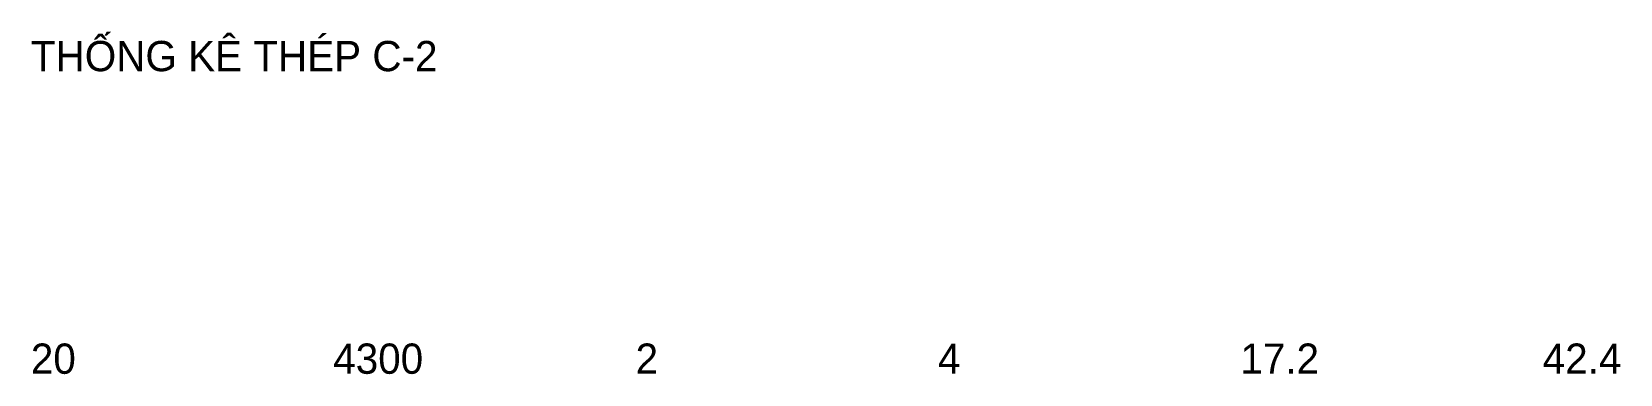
# Model space of a CAD drawing. Header units: millimetres. Extents: x 3 to 5256, y -1 to 1130.
import ezdxf

# ---------------------------------------------------------------- set-up
doc = ezdxf.new("R2010")
doc.units = ezdxf.units.MM

# ---------------------------------------------------------------- blocks, each defined once
blk = doc.blocks.new('TK_2')

msp = doc.modelspace()

# ---------------------------------------------------------------- block references
ref = msp.add_blockref('TK_2', (0, 0))
ref.add_attrib('DK', '20', (0, 0), dxfattribs={"height": 100})
ref.add_attrib('DAI', '4300', (1000, 0), dxfattribs={"height": 100})
ref.add_attrib('SL1', '2', (2000, 0), dxfattribs={"height": 100})
ref.add_attrib('SLA', '4', (3000, 0), dxfattribs={"height": 100})
ref.add_attrib('DT', '17.2', (4000, 0), dxfattribs={"height": 100})
ref.add_attrib('TL', '42.4', (5000, 0), dxfattribs={"height": 100})

# ---------------------------------------------------------------- texts
msp.add_text('THỐNG KÊ THÉP C-2', height=100).set_placement((0, 1000))

doc.saveas('drawing.dxf')
